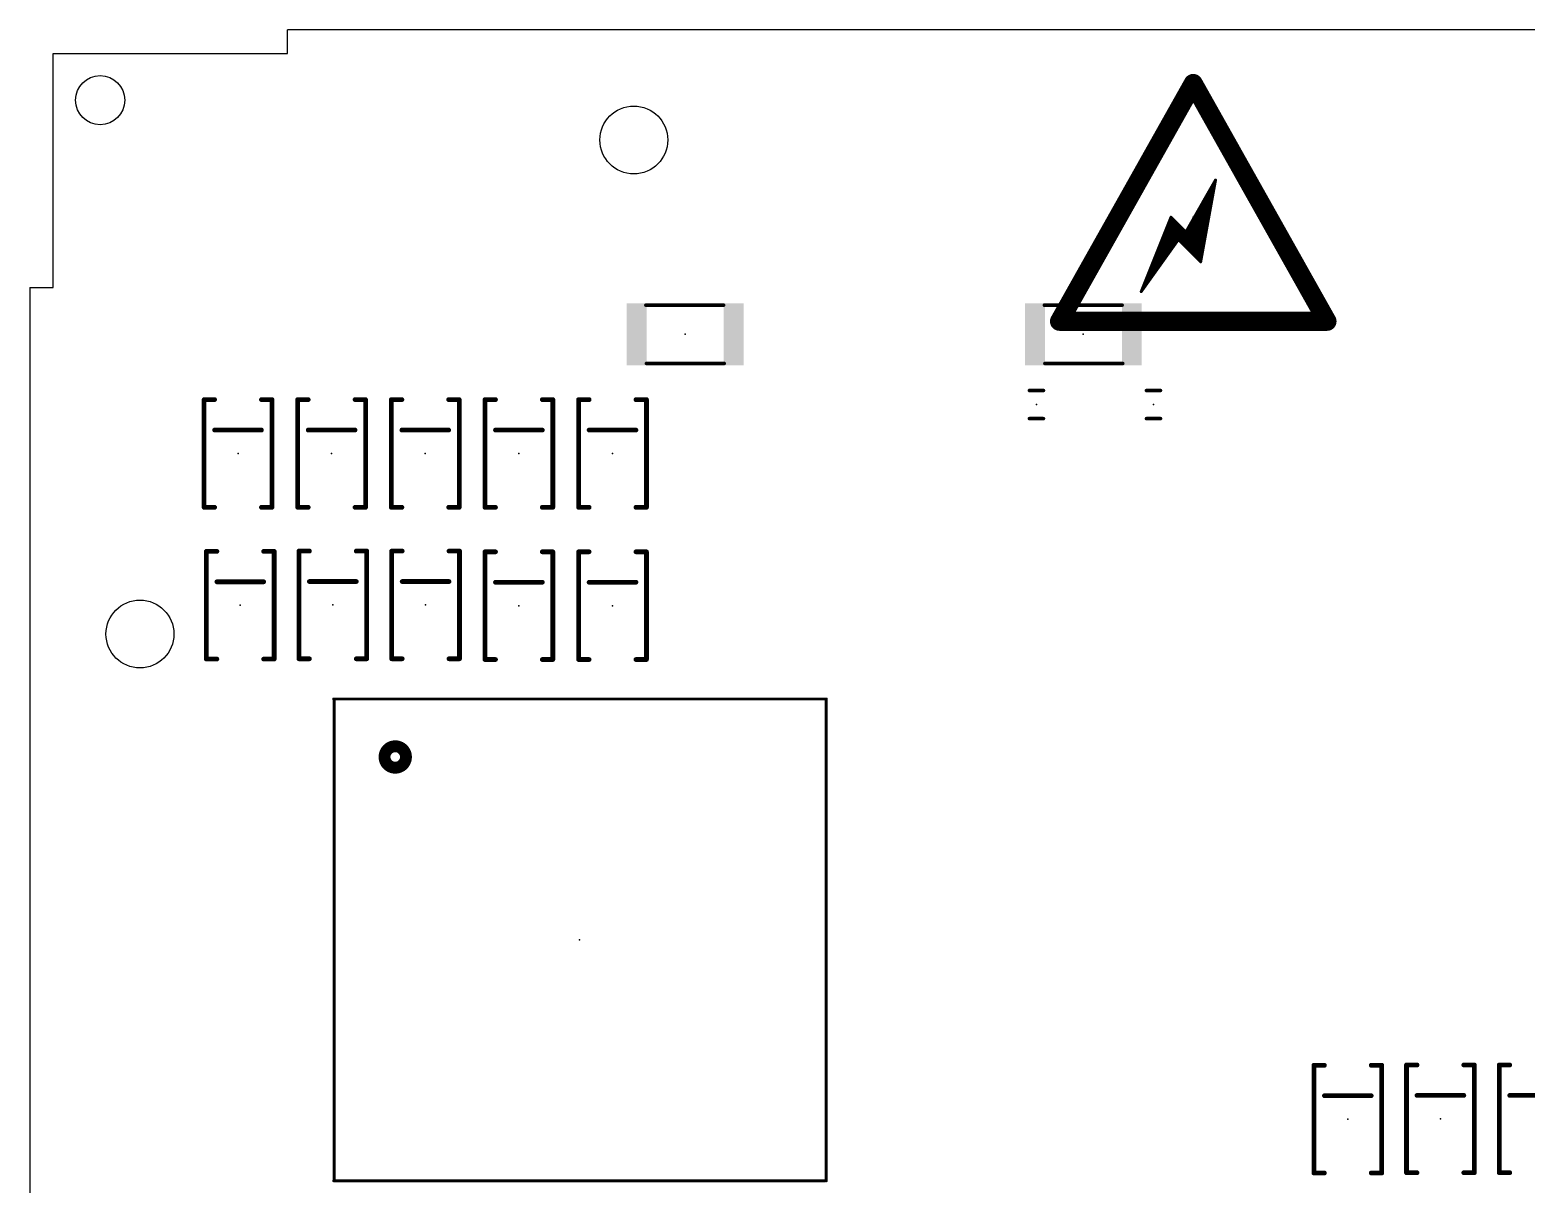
# Model space of a CAD drawing. Extents: x 1 to 102, y 1 to 102.
# Drawn here: x 1 to 64.9, y 52.7 to 102 of the extents above; entities that cross this region are included whole.
import ezdxf

# ---------------------------------------------------------------- set-up
doc = ezdxf.new("R2010")
doc.units = 0
for name, color, linetype in [('20', 7, 'CONTINUOUS'), ('21', 253, 'CONTINUOUS'), ('23', 7, 'CONTINUOUS'), ('51', 7, 'CONTINUOUS')]:
    doc.layers.add(name, color=color, linetype=linetype)

# ---------------------------------------------------------------- blocks, each defined once
blk = doc.blocks.new('RECT')
blk.add_solid([(-0.5, -0.5), (0.5, -0.5), (-0.5, 0.5), (0.5, 0.5)])

msp = doc.modelspace()

# ---------------------------------------------------------------- linework, layer by layer
at = {"layer": '20'}
for p, q in [((91, 102), (12, 102)), ((12, 101), (12, 102)), ((2, 91), (2, 101)), ((2, 101), (12, 101)), ((1, 91), (2, 91)), ((1, 91), (1, 12))]:
    msp.add_line(p, q, dxfattribs=at)
for centre, radius in [((4, 99), 1.05), ((26.8, 97.3), 1.45), ((5.7, 76.2), 1.45)]:
    msp.add_circle(centre, radius, dxfattribs=at)
at = {"layer": '21'}
for points, const_width in [([(44.985, 89.555), (50.7, 99.715)], 0.8128), ([(50.7, 99.715), (56.415, 89.555)], 0.8128), ([(50.3825, 93.365), (51.6525, 95.5875)], 0.127), ([(51.6525, 95.5875), (51.0175, 92.095)], 0.127), ([(51.4711, 95.27), (51.5948, 95.27)], 0.127), ([(51.5436, 95.397), (51.6179, 95.397)], 0.127), ([(51.6162, 95.524), (51.641, 95.524)], 0.127), ([(51.1082, 94.635), (51.4793, 94.635)], 0.127), ([(51.1808, 94.762), (51.5024, 94.762)], 0.127), ([(51.2534, 94.889), (51.5255, 94.889)], 0.127), ([(51.3259, 95.016), (51.5486, 95.016)], 0.127), ([(51.3985, 95.143), (51.5717, 95.143)], 0.127), ([(48.4775, 90.825), (49.7475, 94)], 0.127), ([(49.7475, 94), (50.3825, 93.365)], 0.127), ([(50.7454, 94), (51.3639, 94)], 0.127), ([(50.8179, 94.127), (51.387, 94.127)], 0.127), ([(50.8905, 94.254), (51.41, 94.254)], 0.127), ([(50.9631, 94.381), (51.4331, 94.381)], 0.127), ([(51.0356, 94.508), (51.4562, 94.508)], 0.127), ([(49.4935, 93.365), (50.3825, 93.365)], 0.127), ([(49.5443, 93.492), (50.2555, 93.492)], 0.127), ([(49.5951, 93.619), (50.1285, 93.619)], 0.127), ([(49.6459, 93.746), (50.0015, 93.746)], 0.127), ([(49.6967, 93.873), (49.8745, 93.873)], 0.127), ([(50.3825, 93.365), (51.2484, 93.365)], 0.127), ([(50.4551, 93.492), (51.2715, 93.492)], 0.127), ([(50.5276, 93.619), (51.2946, 93.619)], 0.127), ([(50.6002, 93.746), (51.3177, 93.746)], 0.127), ([(50.6728, 93.873), (51.3408, 93.873)], 0.127), ([(50.065, 93.0475), (48.4775, 90.825)], 0.127), ([(49.2395, 92.73), (49.8382, 92.73)], 0.127), ([(49.2903, 92.857), (49.9289, 92.857)], 0.127), ([(49.3411, 92.984), (50.0196, 92.984)], 0.127), ([(49.3919, 93.111), (51.2022, 93.111)], 0.127), ([(49.4427, 93.238), (51.2253, 93.238)], 0.127), ([(51.0175, 92.095), (50.065, 93.0475)], 0.127), ([(50.1285, 92.984), (51.1791, 92.984)], 0.127), ([(50.2555, 92.857), (51.156, 92.857)], 0.127), ([(50.3825, 92.73), (51.133, 92.73)], 0.127), ([(48.9855, 92.095), (49.3846, 92.095)], 0.127), ([(49.0363, 92.222), (49.4754, 92.222)], 0.127), ([(49.0871, 92.349), (49.5661, 92.349)], 0.127), ([(49.1379, 92.476), (49.6568, 92.476)], 0.127), ([(49.1887, 92.603), (49.7475, 92.603)], 0.127), ([(50.5095, 92.603), (51.1099, 92.603)], 0.127), ([(50.6365, 92.476), (51.0868, 92.476)], 0.127), ([(50.7635, 92.349), (51.0637, 92.349)], 0.127), ([(50.8905, 92.222), (51.0406, 92.222)], 0.127), ([(48.7315, 91.46), (48.9311, 91.46)], 0.127), ([(48.7823, 91.587), (49.0218, 91.587)], 0.127), ([(48.8331, 91.714), (49.1125, 91.714)], 0.127), ([(48.8839, 91.841), (49.2032, 91.841)], 0.127), ([(48.9347, 91.968), (49.2939, 91.968)], 0.127), ([(48.5283, 90.952), (48.5682, 90.952)], 0.127), ([(48.5791, 91.079), (48.6589, 91.079)], 0.127), ([(48.6299, 91.206), (48.7496, 91.206)], 0.127), ([(48.6807, 91.333), (48.8404, 91.333)], 0.127), ([(30.002, 90.245), (27.984, 90.245)], 0.1524), ([(44.973, 90.245), (47.027, 90.245)], 0.1524), ([(56.415, 89.555), (44.985, 89.555)], 0.8128), ([(30.027, 87.755), (27.973, 87.755)], 0.1524), ([(44.998, 87.755), (47.016, 87.755)], 0.1524), ([(8.4404, 81.6112), (8.4404, 86.2112)], 0.2032), ([(8.4404, 86.2112), (8.8904, 86.2112)], 0.2032), ([(10.8904, 86.2112), (11.3404, 86.2112)], 0.2032), ([(11.3404, 86.2112), (11.3404, 81.6112)], 0.2032), ([(12.4404, 81.6112), (12.4404, 86.2112)], 0.2032), ([(12.4404, 86.2112), (12.8904, 86.2112)], 0.2032), ([(14.8904, 86.2112), (15.3404, 86.2112)], 0.2032), ([(15.3404, 86.2112), (15.3404, 81.6112)], 0.2032), ([(16.4404, 81.6112), (16.4404, 86.2112)], 0.2032), ([(16.4404, 86.2112), (16.8904, 86.2112)], 0.2032), ([(18.8904, 86.2112), (19.3404, 86.2112)], 0.2032), ([(19.3404, 86.2112), (19.3404, 81.6112)], 0.2032), ([(20.4404, 81.6112), (20.4404, 86.2112)], 0.2032), ([(20.4404, 86.2112), (20.8904, 86.2112)], 0.2032), ([(22.8904, 86.2112), (23.3404, 86.2112)], 0.2032), ([(23.3404, 86.2112), (23.3404, 81.6112)], 0.2032), ([(24.4404, 81.6112), (24.4404, 86.2112)], 0.2032), ([(24.4404, 86.2112), (24.8904, 86.2112)], 0.2032), ([(26.8904, 86.2112), (27.3404, 86.2112)], 0.2032), ([(27.3404, 86.2112), (27.3404, 81.6112)], 0.2032), ([(44.3, 86.6), (43.7, 86.6)], 0.1524), ([(49.3, 86.6), (48.7, 86.6)], 0.1524), ([(8.8904, 84.9112), (10.8904, 84.9112)], 0.2032), ([(12.8904, 84.9112), (14.8904, 84.9112)], 0.2032), ([(16.8904, 84.9112), (18.8904, 84.9112)], 0.2032), ([(20.8904, 84.9112), (22.8904, 84.9112)], 0.2032), ([(24.8904, 84.9112), (26.8904, 84.9112)], 0.2032), ([(44.3, 85.4), (43.7, 85.4)], 0.1524), ([(49.3, 85.4), (48.7, 85.4)], 0.1524), ([(8.8904, 81.6112), (8.4404, 81.6112)], 0.2032), ([(11.3404, 81.6112), (10.8904, 81.6112)], 0.2032), ([(12.8904, 81.6112), (12.4404, 81.6112)], 0.2032), ([(15.3404, 81.6112), (14.8904, 81.6112)], 0.2032), ([(16.8904, 81.6112), (16.4404, 81.6112)], 0.2032), ([(19.3404, 81.6112), (18.8904, 81.6112)], 0.2032), ([(20.8904, 81.6112), (20.4404, 81.6112)], 0.2032), ([(23.3404, 81.6112), (22.8904, 81.6112)], 0.2032), ([(24.8904, 81.6112), (24.4404, 81.6112)], 0.2032), ([(27.3404, 81.6112), (26.8904, 81.6112)], 0.2032), ([(8.5364, 75.1296), (8.5364, 79.7296)], 0.2032), ([(8.5364, 79.7296), (8.9864, 79.7296)], 0.2032), ([(10.9864, 79.7296), (11.4364, 79.7296)], 0.2032), ([(11.4364, 79.7296), (11.4364, 75.1296)], 0.2032), ([(12.4916, 75.1424), (12.4916, 79.7424)], 0.2032), ([(12.4916, 79.7424), (12.9416, 79.7424)], 0.2032), ([(14.9416, 79.7424), (15.3916, 79.7424)], 0.2032), ([(15.3916, 79.7424), (15.3916, 75.1424)], 0.2032), ([(16.454, 75.1424), (16.454, 79.7424)], 0.2032), ([(16.454, 79.7424), (16.904, 79.7424)], 0.2032), ([(18.904, 79.7424), (19.354, 79.7424)], 0.2032), ([(19.354, 79.7424), (19.354, 75.1424)], 0.2032), ([(20.4404, 75.1112), (20.4404, 79.7112)], 0.2032), ([(20.4404, 79.7112), (20.8904, 79.7112)], 0.2032), ([(22.8904, 79.7112), (23.3404, 79.7112)], 0.2032), ([(23.3404, 79.7112), (23.3404, 75.1112)], 0.2032), ([(24.4404, 75.1112), (24.4404, 79.7112)], 0.2032), ([(24.4404, 79.7112), (24.8904, 79.7112)], 0.2032), ([(26.8904, 79.7112), (27.3404, 79.7112)], 0.2032), ([(27.3404, 79.7112), (27.3404, 75.1112)], 0.2032), ([(8.9864, 78.4296), (10.9864, 78.4296)], 0.2032), ([(12.9416, 78.4424), (14.9416, 78.4424)], 0.2032), ([(16.904, 78.4424), (18.904, 78.4424)], 0.2032), ([(20.8904, 78.4112), (22.8904, 78.4112)], 0.2032), ([(24.8904, 78.4112), (26.8904, 78.4112)], 0.2032), ([(8.9864, 75.1296), (8.5364, 75.1296)], 0.2032), ([(11.4364, 75.1296), (10.9864, 75.1296)], 0.2032), ([(12.9416, 75.1424), (12.4916, 75.1424)], 0.2032), ([(15.3916, 75.1424), (14.9416, 75.1424)], 0.2032), ([(16.904, 75.1424), (16.454, 75.1424)], 0.2032), ([(19.354, 75.1424), (18.904, 75.1424)], 0.2032), ([(20.8904, 75.1112), (20.4404, 75.1112)], 0.2032), ([(23.3404, 75.1112), (22.8904, 75.1112)], 0.2032), ([(24.8904, 75.1112), (24.4404, 75.1112)], 0.2032), ([(27.3404, 75.1112), (26.8904, 75.1112)], 0.2032), ([(13.9783, 73.425), (14.0037, 73.425)], 0.127), ([(14.0037, 73.425), (35.0222, 73.425)], 0.127), ([(14.0037, 52.851), (14.0037, 73.425)], 0.127), ([(35.0222, 73.425), (35.0222, 52.851)], 0.127), ([(55.854, 53.1816), (55.854, 57.7816)], 0.2032), ([(55.854, 57.7816), (56.304, 57.7816)], 0.2032), ([(58.304, 57.7816), (58.754, 57.7816)], 0.2032), ([(58.754, 57.7816), (58.754, 53.1816)], 0.2032), ([(59.8092, 53.1944), (59.8092, 57.7944)], 0.2032), ([(59.8092, 57.7944), (60.2592, 57.7944)], 0.2032), ([(62.2592, 57.7944), (62.7092, 57.7944)], 0.2032), ([(62.7092, 57.7944), (62.7092, 53.1944)], 0.2032), ([(63.7716, 53.1944), (63.7716, 57.7944)], 0.2032), ([(63.7716, 57.7944), (64.2216, 57.7944)], 0.2032), ([(56.304, 56.4816), (58.304, 56.4816)], 0.2032), ([(60.2592, 56.4944), (62.2592, 56.4944)], 0.2032), ([(64.2216, 56.4944), (66.2216, 56.4944)], 0.2032), ([(56.304, 53.1816), (55.854, 53.1816)], 0.2032), ([(58.754, 53.1816), (58.304, 53.1816)], 0.2032), ([(60.2592, 53.1944), (59.8092, 53.1944)], 0.2032), ([(62.7092, 53.1944), (62.2592, 53.1944)], 0.2032), ([(64.2216, 53.1944), (63.7716, 53.1944)], 0.2032), ([(13.9783, 52.851), (14.0037, 52.851)], 0.127), ([(14.0037, 52.851), (34.9841, 52.851)], 0.127)]:
    msp.add_lwpolyline(points, dxfattribs=dict(at, const_width=const_width))
for points, const_width in [([(50.8771, 99.8146, 1), (50.5229, 99.6154)], 0.4064), ([(50.8771, 99.6154, 1), (50.5229, 99.8146)], 0.4064), ([(51.4711, 95.3018, 1), (51.4711, 95.2383)], 0.0635), ([(51.5436, 95.4288, 1), (51.5436, 95.3653)], 0.0635), ([(51.6162, 95.5558, 1), (51.6162, 95.4922)], 0.0635), ([(51.5948, 95.2383, 1), (51.5948, 95.3018)], 0.0635), ([(51.6179, 95.3653, 1), (51.6179, 95.4288)], 0.0635), ([(51.6837, 95.5818, 1), (51.6213, 95.5932)], 0.0635), ([(51.6801, 95.5717, 1), (51.6249, 95.6033)], 0.0635), ([(51.641, 95.4922, 1), (51.641, 95.5558)], 0.0635), ([(51.1082, 94.6668, 1), (51.1082, 94.6033)], 0.0635), ([(51.1808, 94.7938, 1), (51.1808, 94.7302)], 0.0635), ([(51.2534, 94.9208, 1), (51.2534, 94.8573)], 0.0635), ([(51.3259, 95.0478, 1), (51.3259, 94.9843)], 0.0635), ([(51.3985, 95.1748, 1), (51.3985, 95.1112)], 0.0635), ([(51.4793, 94.6033, 1), (51.4793, 94.6668)], 0.0635), ([(51.5024, 94.7302, 1), (51.5024, 94.7938)], 0.0635), ([(51.5255, 94.8573, 1), (51.5255, 94.9208)], 0.0635), ([(51.5486, 94.9843, 1), (51.5486, 95.0478)], 0.0635), ([(51.5717, 95.1112, 1), (51.5717, 95.1748)], 0.0635), ([(49.77, 94.0225, 1), (49.725, 93.9775)], 0.0635), ([(49.777, 93.9882, 1), (49.718, 94.0118)], 0.0635), ([(50.7454, 94.0318, 1), (50.7454, 93.9682)], 0.0635), ([(50.8179, 94.1588, 1), (50.8179, 94.0953)], 0.0635), ([(50.8905, 94.2858, 1), (50.8905, 94.2223)], 0.0635), ([(50.9631, 94.4128, 1), (50.9631, 94.3492)], 0.0635), ([(51.0356, 94.5398, 1), (51.0356, 94.4763)], 0.0635), ([(51.3639, 93.9682, 1), (51.3639, 94.0318)], 0.0635), ([(51.387, 94.0953, 1), (51.387, 94.1588)], 0.0635), ([(51.41, 94.2223, 1), (51.41, 94.2858)], 0.0635), ([(51.4331, 94.3492, 1), (51.4331, 94.4128)], 0.0635), ([(51.4562, 94.4763, 1), (51.4562, 94.5398)], 0.0635), ([(49.4935, 93.3968, 1), (49.4935, 93.3333)], 0.0635), ([(49.5443, 93.5238, 1), (49.5443, 93.4603)], 0.0635), ([(49.5951, 93.6508, 1), (49.5951, 93.5872)], 0.0635), ([(49.6459, 93.7778, 1), (49.6459, 93.7143)], 0.0635), ([(49.6967, 93.9048, 1), (49.6967, 93.8413)], 0.0635), ([(49.8745, 93.8413, 1), (49.8745, 93.9048)], 0.0635), ([(50.0015, 93.7143, 1), (50.0015, 93.7778)], 0.0635), ([(50.1285, 93.5872, 1), (50.1285, 93.6508)], 0.0635), ([(50.2555, 93.4603, 1), (50.2555, 93.5238)], 0.0635), ([(50.3549, 93.3808, 1), (50.4101, 93.3492)], 0.0635), ([(50.3825, 93.3968, 1), (50.3825, 93.3333)], 0.0635), ([(50.36, 93.3425, 1), (50.405, 93.3875)], 0.0635), ([(50.3825, 93.3333, 1), (50.3825, 93.3968)], 0.0635), ([(50.4551, 93.5238, 1), (50.4551, 93.4603)], 0.0635), ([(50.5276, 93.6508, 1), (50.5276, 93.5872)], 0.0635), ([(50.6002, 93.7778, 1), (50.6002, 93.7143)], 0.0635), ([(50.6728, 93.9048, 1), (50.6728, 93.8413)], 0.0635), ([(51.2484, 93.3333, 1), (51.2484, 93.3968)], 0.0635), ([(51.2715, 93.4603, 1), (51.2715, 93.5238)], 0.0635), ([(51.2946, 93.5872, 1), (51.2946, 93.6508)], 0.0635), ([(51.3177, 93.7143, 1), (51.3177, 93.7778)], 0.0635), ([(51.3408, 93.8413, 1), (51.3408, 93.9048)], 0.0635), ([(49.2395, 92.7618, 1), (49.2395, 92.6983)], 0.0635), ([(49.2903, 92.8888, 1), (49.2903, 92.8252)], 0.0635), ([(49.3411, 93.0158, 1), (49.3411, 92.9523)], 0.0635), ([(49.3919, 93.1428, 1), (49.3919, 93.0793)], 0.0635), ([(49.4427, 93.2698, 1), (49.4427, 93.2062)], 0.0635), ([(49.8382, 92.6983, 1), (49.8382, 92.7618)], 0.0635), ([(49.9289, 92.8252, 1), (49.9289, 92.8888)], 0.0635), ([(50.0196, 92.9523, 1), (50.0196, 93.0158)], 0.0635), ([(50.0875, 93.07, 1), (50.0425, 93.025)], 0.0635), ([(50.0908, 93.029, 1), (50.0392, 93.066)], 0.0635), ([(50.1285, 93.0158, 1), (50.1285, 92.9523)], 0.0635), ([(50.2555, 92.8888, 1), (50.2555, 92.8252)], 0.0635), ([(50.3825, 92.7618, 1), (50.3825, 92.6983)], 0.0635), ([(51.133, 92.6983, 1), (51.133, 92.7618)], 0.0635), ([(51.156, 92.8252, 1), (51.156, 92.8888)], 0.0635), ([(51.1791, 92.9523, 1), (51.1791, 93.0158)], 0.0635), ([(51.2022, 93.0793, 1), (51.2022, 93.1428)], 0.0635), ([(51.2253, 93.2062, 1), (51.2253, 93.2698)], 0.0635), ([(48.9855, 92.1268, 1), (48.9855, 92.0632)], 0.0635), ([(49.0363, 92.2538, 1), (49.0363, 92.1903)], 0.0635), ([(49.0871, 92.3808, 1), (49.0871, 92.3173)], 0.0635), ([(49.1379, 92.5078, 1), (49.1379, 92.4442)], 0.0635), ([(49.1887, 92.6348, 1), (49.1887, 92.5713)], 0.0635), ([(49.3846, 92.0632, 1), (49.3846, 92.1268)], 0.0635), ([(49.4754, 92.1903, 1), (49.4754, 92.2538)], 0.0635), ([(49.5661, 92.3173, 1), (49.5661, 92.3808)], 0.0635), ([(49.6568, 92.4442, 1), (49.6568, 92.5078)], 0.0635), ([(49.7475, 92.5713, 1), (49.7475, 92.6348)], 0.0635), ([(50.5095, 92.6348, 1), (50.5095, 92.5713)], 0.0635), ([(50.6365, 92.5078, 1), (50.6365, 92.4442)], 0.0635), ([(50.7635, 92.3808, 1), (50.7635, 92.3173)], 0.0635), ([(50.8905, 92.2538, 1), (50.8905, 92.1903)], 0.0635), ([(50.9863, 92.1007, 1), (51.0487, 92.0893)], 0.0635), ([(50.995, 92.0725, 1), (51.04, 92.1175)], 0.0635), ([(51.0406, 92.1903, 1), (51.0406, 92.2538)], 0.0635), ([(51.0637, 92.3173, 1), (51.0637, 92.3808)], 0.0635), ([(51.0868, 92.4442, 1), (51.0868, 92.5078)], 0.0635), ([(51.1099, 92.5713, 1), (51.1099, 92.6348)], 0.0635), ([(48.7315, 91.4918, 1), (48.7315, 91.4283)], 0.0635), ([(48.7823, 91.6188, 1), (48.7823, 91.5553)], 0.0635), ([(48.8331, 91.7458, 1), (48.8331, 91.6822)], 0.0635), ([(48.8839, 91.8728, 1), (48.8839, 91.8093)], 0.0635), ([(48.9347, 91.9998, 1), (48.9347, 91.9363)], 0.0635), ([(48.9311, 91.4283, 1), (48.9311, 91.4918)], 0.0635), ([(49.0218, 91.5553, 1), (49.0218, 91.6188)], 0.0635), ([(49.1125, 91.6822, 1), (49.1125, 91.7458)], 0.0635), ([(49.2032, 91.8093, 1), (49.2032, 91.8728)], 0.0635), ([(49.2939, 91.9363, 1), (49.2939, 91.9998)], 0.0635), ([(48.4517, 90.8435, 1), (48.5033, 90.8065)], 0.0635), ([(48.448, 90.8368, 1), (48.507, 90.8132)], 0.0635), ([(48.5283, 90.9838, 1), (48.5283, 90.9202)], 0.0635), ([(48.5791, 91.1108, 1), (48.5791, 91.0473)], 0.0635), ([(48.5682, 90.9202, 1), (48.5682, 90.9838)], 0.0635), ([(48.6299, 91.2378, 1), (48.6299, 91.1743)], 0.0635), ([(48.6807, 91.3648, 1), (48.6807, 91.3012)], 0.0635), ([(48.6589, 91.0473, 1), (48.6589, 91.1108)], 0.0635), ([(48.7496, 91.1743, 1), (48.7496, 91.2378)], 0.0635), ([(48.8404, 91.3012, 1), (48.8404, 91.3648)], 0.0635), ([(27.984, 90.2831, 1), (27.984, 90.2069)], 0.0762), ([(30.002, 90.2069, 1), (30.002, 90.2831)], 0.0762), ([(44.973, 90.2831, 1), (44.973, 90.2069)], 0.0762), ([(47.027, 90.2069, 1), (47.027, 90.2831)], 0.0762), ([(44.985, 89.7582, 1), (44.985, 89.3518)], 0.4064), ([(44.8079, 89.6546, 1), (45.1621, 89.4554)], 0.4064), ([(56.2379, 89.4554, 1), (56.5921, 89.6546)], 0.4064), ([(56.415, 89.3518, 1), (56.415, 89.7582)], 0.4064), ([(27.973, 87.7931, 1), (27.973, 87.7169)], 0.0762), ([(30.027, 87.7169, 1), (30.027, 87.7931)], 0.0762), ([(44.998, 87.7931, 1), (44.998, 87.7169)], 0.0762), ([(47.016, 87.7169, 1), (47.016, 87.7931)], 0.0762), ([(8.4912, 86.2112, 1), (8.3896, 86.2112)], 0.1016), ([(8.4404, 86.262, 1), (8.4404, 86.1604)], 0.1016), ([(8.8904, 86.1604, 1), (8.8904, 86.262)], 0.1016), ([(10.8904, 86.262, 1), (10.8904, 86.1604)], 0.1016), ([(11.3912, 86.2112, 1), (11.2896, 86.2112)], 0.1016), ([(11.3404, 86.1604, 1), (11.3404, 86.262)], 0.1016), ([(12.4912, 86.2112, 1), (12.3896, 86.2112)], 0.1016), ([(12.4404, 86.262, 1), (12.4404, 86.1604)], 0.1016), ([(12.8904, 86.1604, 1), (12.8904, 86.262)], 0.1016), ([(14.8904, 86.262, 1), (14.8904, 86.1604)], 0.1016), ([(15.3912, 86.2112, 1), (15.2896, 86.2112)], 0.1016), ([(15.3404, 86.1604, 1), (15.3404, 86.262)], 0.1016), ([(16.4912, 86.2112, 1), (16.3896, 86.2112)], 0.1016), ([(16.4404, 86.262, 1), (16.4404, 86.1604)], 0.1016), ([(16.8904, 86.1604, 1), (16.8904, 86.262)], 0.1016), ([(18.8904, 86.262, 1), (18.8904, 86.1604)], 0.1016), ([(19.3912, 86.2112, 1), (19.2896, 86.2112)], 0.1016), ([(19.3404, 86.1604, 1), (19.3404, 86.262)], 0.1016), ([(20.4912, 86.2112, 1), (20.3896, 86.2112)], 0.1016), ([(20.4404, 86.262, 1), (20.4404, 86.1604)], 0.1016), ([(20.8904, 86.1604, 1), (20.8904, 86.262)], 0.1016), ([(22.8904, 86.262, 1), (22.8904, 86.1604)], 0.1016), ([(23.3912, 86.2112, 1), (23.2896, 86.2112)], 0.1016), ([(23.3404, 86.1604, 1), (23.3404, 86.262)], 0.1016), ([(24.4912, 86.2112, 1), (24.3896, 86.2112)], 0.1016), ([(24.4404, 86.262, 1), (24.4404, 86.1604)], 0.1016), ([(24.8904, 86.1604, 1), (24.8904, 86.262)], 0.1016), ([(26.8904, 86.262, 1), (26.8904, 86.1604)], 0.1016), ([(27.3912, 86.2112, 1), (27.2896, 86.2112)], 0.1016), ([(27.3404, 86.1604, 1), (27.3404, 86.262)], 0.1016), ([(43.7, 86.6381, 1), (43.7, 86.5619)], 0.0762), ([(44.3, 86.5619, 1), (44.3, 86.6381)], 0.0762), ([(48.7, 86.6381, 1), (48.7, 86.5619)], 0.0762), ([(49.3, 86.5619, 1), (49.3, 86.6381)], 0.0762), ([(8.8904, 84.962, 1), (8.8904, 84.8604)], 0.1016), ([(10.8904, 84.8604, 1), (10.8904, 84.962)], 0.1016), ([(12.8904, 84.962, 1), (12.8904, 84.8604)], 0.1016), ([(14.8904, 84.8604, 1), (14.8904, 84.962)], 0.1016), ([(16.8904, 84.962, 1), (16.8904, 84.8604)], 0.1016), ([(18.8904, 84.8604, 1), (18.8904, 84.962)], 0.1016), ([(20.8904, 84.962, 1), (20.8904, 84.8604)], 0.1016), ([(22.8904, 84.8604, 1), (22.8904, 84.962)], 0.1016), ([(24.8904, 84.962, 1), (24.8904, 84.8604)], 0.1016), ([(26.8904, 84.8604, 1), (26.8904, 84.962)], 0.1016), ([(43.7, 85.4381, 1), (43.7, 85.3619)], 0.0762), ([(44.3, 85.3619, 1), (44.3, 85.4381)], 0.0762), ([(48.7, 85.4381, 1), (48.7, 85.3619)], 0.0762), ([(49.3, 85.3619, 1), (49.3, 85.4381)], 0.0762), ([(8.4404, 81.662, 1), (8.4404, 81.5604)], 0.1016), ([(8.3896, 81.6112, 1), (8.4912, 81.6112)], 0.1016), ([(8.8904, 81.5604, 1), (8.8904, 81.662)], 0.1016), ([(10.8904, 81.662, 1), (10.8904, 81.5604)], 0.1016), ([(11.2896, 81.6112, 1), (11.3912, 81.6112)], 0.1016), ([(11.3404, 81.5604, 1), (11.3404, 81.662)], 0.1016), ([(12.4404, 81.662, 1), (12.4404, 81.5604)], 0.1016), ([(12.3896, 81.6112, 1), (12.4912, 81.6112)], 0.1016), ([(12.8904, 81.5604, 1), (12.8904, 81.662)], 0.1016), ([(14.8904, 81.662, 1), (14.8904, 81.5604)], 0.1016), ([(15.2896, 81.6112, 1), (15.3912, 81.6112)], 0.1016), ([(15.3404, 81.5604, 1), (15.3404, 81.662)], 0.1016), ([(16.4404, 81.662, 1), (16.4404, 81.5604)], 0.1016), ([(16.3896, 81.6112, 1), (16.4912, 81.6112)], 0.1016), ([(16.8904, 81.5604, 1), (16.8904, 81.662)], 0.1016), ([(18.8904, 81.662, 1), (18.8904, 81.5604)], 0.1016), ([(19.2896, 81.6112, 1), (19.3912, 81.6112)], 0.1016), ([(19.3404, 81.5604, 1), (19.3404, 81.662)], 0.1016), ([(20.4404, 81.662, 1), (20.4404, 81.5604)], 0.1016), ([(20.3896, 81.6112, 1), (20.4912, 81.6112)], 0.1016), ([(20.8904, 81.5604, 1), (20.8904, 81.662)], 0.1016), ([(22.8904, 81.662, 1), (22.8904, 81.5604)], 0.1016), ([(23.2896, 81.6112, 1), (23.3912, 81.6112)], 0.1016), ([(23.3404, 81.5604, 1), (23.3404, 81.662)], 0.1016), ([(24.4404, 81.662, 1), (24.4404, 81.5604)], 0.1016), ([(24.3896, 81.6112, 1), (24.4912, 81.6112)], 0.1016), ([(24.8904, 81.5604, 1), (24.8904, 81.662)], 0.1016), ([(26.8904, 81.662, 1), (26.8904, 81.5604)], 0.1016), ([(27.2896, 81.6112, 1), (27.3912, 81.6112)], 0.1016), ([(27.3404, 81.5604, 1), (27.3404, 81.662)], 0.1016), ([(8.5872, 79.7296, 1), (8.4856, 79.7296)], 0.1016), ([(8.5364, 79.7804, 1), (8.5364, 79.6788)], 0.1016), ([(8.9864, 79.6788, 1), (8.9864, 79.7804)], 0.1016), ([(10.9864, 79.7804, 1), (10.9864, 79.6788)], 0.1016), ([(11.4872, 79.7296, 1), (11.3856, 79.7296)], 0.1016), ([(11.4364, 79.6788, 1), (11.4364, 79.7804)], 0.1016), ([(12.5424, 79.7424, 1), (12.4408, 79.7424)], 0.1016), ([(12.4916, 79.7932, 1), (12.4916, 79.6916)], 0.1016), ([(12.9416, 79.6916, 1), (12.9416, 79.7932)], 0.1016), ([(14.9416, 79.7932, 1), (14.9416, 79.6916)], 0.1016), ([(15.4424, 79.7424, 1), (15.3408, 79.7424)], 0.1016), ([(15.3916, 79.6916, 1), (15.3916, 79.7932)], 0.1016), ([(16.5048, 79.7424, 1), (16.4032, 79.7424)], 0.1016), ([(16.454, 79.7932, 1), (16.454, 79.6916)], 0.1016), ([(16.904, 79.6916, 1), (16.904, 79.7932)], 0.1016), ([(18.904, 79.7932, 1), (18.904, 79.6916)], 0.1016), ([(19.4048, 79.7424, 1), (19.3032, 79.7424)], 0.1016), ([(19.354, 79.6916, 1), (19.354, 79.7932)], 0.1016), ([(20.4912, 79.7112, 1), (20.3896, 79.7112)], 0.1016), ([(20.4404, 79.762, 1), (20.4404, 79.6604)], 0.1016), ([(20.8904, 79.6604, 1), (20.8904, 79.762)], 0.1016), ([(22.8904, 79.762, 1), (22.8904, 79.6604)], 0.1016), ([(23.3912, 79.7112, 1), (23.2896, 79.7112)], 0.1016), ([(23.3404, 79.6604, 1), (23.3404, 79.762)], 0.1016), ([(24.4912, 79.7112, 1), (24.3896, 79.7112)], 0.1016), ([(24.4404, 79.762, 1), (24.4404, 79.6604)], 0.1016), ([(24.8904, 79.6604, 1), (24.8904, 79.762)], 0.1016), ([(26.8904, 79.762, 1), (26.8904, 79.6604)], 0.1016), ([(27.3912, 79.7112, 1), (27.2896, 79.7112)], 0.1016), ([(27.3404, 79.6604, 1), (27.3404, 79.762)], 0.1016), ([(8.9864, 78.4804, 1), (8.9864, 78.3788)], 0.1016), ([(10.9864, 78.3788, 1), (10.9864, 78.4804)], 0.1016), ([(12.9416, 78.4932, 1), (12.9416, 78.3916)], 0.1016), ([(14.9416, 78.3916, 1), (14.9416, 78.4932)], 0.1016), ([(16.904, 78.4932, 1), (16.904, 78.3916)], 0.1016), ([(18.904, 78.3916, 1), (18.904, 78.4932)], 0.1016), ([(20.8904, 78.462, 1), (20.8904, 78.3604)], 0.1016), ([(22.8904, 78.3604, 1), (22.8904, 78.462)], 0.1016), ([(24.8904, 78.462, 1), (24.8904, 78.3604)], 0.1016), ([(26.8904, 78.3604, 1), (26.8904, 78.462)], 0.1016), ([(8.5364, 75.1804, 1), (8.5364, 75.0788)], 0.1016), ([(8.4856, 75.1296, 1), (8.5872, 75.1296)], 0.1016), ([(8.9864, 75.0788, 1), (8.9864, 75.1804)], 0.1016), ([(10.9864, 75.1804, 1), (10.9864, 75.0788)], 0.1016), ([(11.3856, 75.1296, 1), (11.4872, 75.1296)], 0.1016), ([(11.4364, 75.0788, 1), (11.4364, 75.1804)], 0.1016), ([(12.4916, 75.1932, 1), (12.4916, 75.0916)], 0.1016), ([(12.4408, 75.1424, 1), (12.5424, 75.1424)], 0.1016), ([(12.9416, 75.0916, 1), (12.9416, 75.1932)], 0.1016), ([(14.9416, 75.1932, 1), (14.9416, 75.0916)], 0.1016), ([(15.3408, 75.1424, 1), (15.4424, 75.1424)], 0.1016), ([(15.3916, 75.0916, 1), (15.3916, 75.1932)], 0.1016), ([(16.454, 75.1932, 1), (16.454, 75.0916)], 0.1016), ([(16.4032, 75.1424, 1), (16.5048, 75.1424)], 0.1016), ([(16.904, 75.0916, 1), (16.904, 75.1932)], 0.1016), ([(18.904, 75.1932, 1), (18.904, 75.0916)], 0.1016), ([(19.3032, 75.1424, 1), (19.4048, 75.1424)], 0.1016), ([(19.354, 75.0916, 1), (19.354, 75.1932)], 0.1016), ([(20.4404, 75.162, 1), (20.4404, 75.0604)], 0.1016), ([(20.3896, 75.1112, 1), (20.4912, 75.1112)], 0.1016), ([(20.8904, 75.0604, 1), (20.8904, 75.162)], 0.1016), ([(22.8904, 75.162, 1), (22.8904, 75.0604)], 0.1016), ([(23.2896, 75.1112, 1), (23.3912, 75.1112)], 0.1016), ([(23.3404, 75.0604, 1), (23.3404, 75.162)], 0.1016), ([(24.4404, 75.162, 1), (24.4404, 75.0604)], 0.1016), ([(24.3896, 75.1112, 1), (24.4912, 75.1112)], 0.1016), ([(24.8904, 75.0604, 1), (24.8904, 75.162)], 0.1016), ([(26.8904, 75.162, 1), (26.8904, 75.0604)], 0.1016), ([(27.2896, 75.1112, 1), (27.3912, 75.1112)], 0.1016), ([(27.3404, 75.0604, 1), (27.3404, 75.162)], 0.1016), ([(13.9783, 73.4567, 1), (13.9783, 73.3932)], 0.0635), ([(14.0355, 73.425, 1), (13.9719, 73.425)], 0.0635), ([(14.0037, 73.4567, 1), (14.0037, 73.3932)], 0.0635), ([(14.0037, 73.3932, 1), (14.0037, 73.4567)], 0.0635), ([(35.054, 73.425, 1), (34.9905, 73.425)], 0.0635), ([(35.0222, 73.3932, 1), (35.0222, 73.4567)], 0.0635), ([(16.6072, 70.4906, 1), (16.6072, 71.4064, 1), (16.6072, 70.4906)], 0.508), ([(55.9048, 57.7816, 1), (55.8032, 57.7816)], 0.1016), ([(55.854, 57.8324, 1), (55.854, 57.7308)], 0.1016), ([(56.304, 57.7308, 1), (56.304, 57.8324)], 0.1016), ([(58.304, 57.8324, 1), (58.304, 57.7308)], 0.1016), ([(58.8048, 57.7816, 1), (58.7032, 57.7816)], 0.1016), ([(58.754, 57.7308, 1), (58.754, 57.8324)], 0.1016), ([(59.86, 57.7944, 1), (59.7584, 57.7944)], 0.1016), ([(59.8092, 57.8452, 1), (59.8092, 57.7436)], 0.1016), ([(60.2592, 57.7436, 1), (60.2592, 57.8452)], 0.1016), ([(62.2592, 57.8452, 1), (62.2592, 57.7436)], 0.1016), ([(62.76, 57.7944, 1), (62.6584, 57.7944)], 0.1016), ([(62.7092, 57.7436, 1), (62.7092, 57.8452)], 0.1016), ([(63.8224, 57.7944, 1), (63.7208, 57.7944)], 0.1016), ([(63.7716, 57.8452, 1), (63.7716, 57.7436)], 0.1016), ([(64.2216, 57.7436, 1), (64.2216, 57.8452)], 0.1016), ([(56.304, 56.5324, 1), (56.304, 56.4308)], 0.1016), ([(58.304, 56.4308, 1), (58.304, 56.5324)], 0.1016), ([(60.2592, 56.5452, 1), (60.2592, 56.4436)], 0.1016), ([(62.2592, 56.4436, 1), (62.2592, 56.5452)], 0.1016), ([(64.2216, 56.5452, 1), (64.2216, 56.4436)], 0.1016), ([(55.854, 53.2324, 1), (55.854, 53.1308)], 0.1016), ([(55.8032, 53.1816, 1), (55.9048, 53.1816)], 0.1016), ([(56.304, 53.1308, 1), (56.304, 53.2324)], 0.1016), ([(58.304, 53.2324, 1), (58.304, 53.1308)], 0.1016), ([(58.7032, 53.1816, 1), (58.8048, 53.1816)], 0.1016), ([(58.754, 53.1308, 1), (58.754, 53.2324)], 0.1016), ([(59.8092, 53.2452, 1), (59.8092, 53.1436)], 0.1016), ([(59.7584, 53.1944, 1), (59.86, 53.1944)], 0.1016), ([(60.2592, 53.1436, 1), (60.2592, 53.2452)], 0.1016), ([(62.2592, 53.2452, 1), (62.2592, 53.1436)], 0.1016), ([(62.6584, 53.1944, 1), (62.76, 53.1944)], 0.1016), ([(62.7092, 53.1436, 1), (62.7092, 53.2452)], 0.1016), ([(63.7716, 53.2452, 1), (63.7716, 53.1436)], 0.1016), ([(63.7208, 53.1944, 1), (63.8224, 53.1944)], 0.1016), ([(64.2216, 53.1436, 1), (64.2216, 53.2452)], 0.1016), ([(13.9783, 52.8828, 1), (13.9783, 52.8192)], 0.0635), ([(14.0037, 52.8828, 1), (14.0037, 52.8192)], 0.0635), ([(13.9719, 52.851, 1), (14.0355, 52.851)], 0.0635), ([(14.0037, 52.8192, 1), (14.0037, 52.8828)], 0.0635), ([(34.9841, 52.8192, 1), (34.9841, 52.8828)], 0.0635), ([(34.9905, 52.851, 1), (35.054, 52.851)], 0.0635)]:
    msp.add_lwpolyline(points, format="xyb", dxfattribs=dict(at, const_width=const_width))
at = {"layer": '23'}
for p in [(50.7, 94), (29, 89), (46, 89), (44, 86), (49, 86), (9.8904, 83.9112), (13.8904, 83.9112), (17.8904, 83.9112), (21.8904, 83.9112), (25.8904, 83.9112), (9.9864, 77.4296), (13.9416, 77.4424), (17.904, 77.4424), (21.8904, 77.4112), (25.8904, 77.4112), (24.4812, 63.138), (57.304, 55.4816), (61.2592, 55.4944)]:
    msp.add_point(p, dxfattribs=at)
at = {"layer": '51', "const_width": 0.1524}
for points in [[(30.637, 90.245), (27.313, 90.245)], [(44.338, 90.245), (47.662, 90.245)], [(30.662, 87.755), (27.338, 87.755)], [(44.363, 87.755), (47.687, 87.755)]]:
    msp.add_lwpolyline(points, dxfattribs=at)
at = {"layer": '51', "const_width": 0.0762}
for points in [[(27.313, 90.2831, 1), (27.313, 90.2069)], [(30.637, 90.2069, 1), (30.637, 90.2831)], [(44.338, 90.2831, 1), (44.338, 90.2069)], [(47.662, 90.2069, 1), (47.662, 90.2831)], [(27.338, 87.7931, 1), (27.338, 87.7169)], [(30.662, 87.7169, 1), (30.662, 87.7931)], [(44.363, 87.7931, 1), (44.363, 87.7169)], [(47.687, 87.7169, 1), (47.687, 87.7931)]]:
    msp.add_lwpolyline(points, format="xyb", dxfattribs=at)

# ---------------------------------------------------------------- block references
at = {"layer": '51', "xscale": 0.8499, "yscale": 2.65, "rotation": 180}
for p in [(26.9241, 88.9958), (31.0643, 88.9958)]:
    msp.add_blockref('RECT', p, dxfattribs=at)
at = {"layer": '51', "xscale": 0.8499, "yscale": 2.65}
for p in [(43.9357, 89.0042), (48.0759, 89.0042)]:
    msp.add_blockref('RECT', p, dxfattribs=at)

doc.saveas('drawing.dxf')
